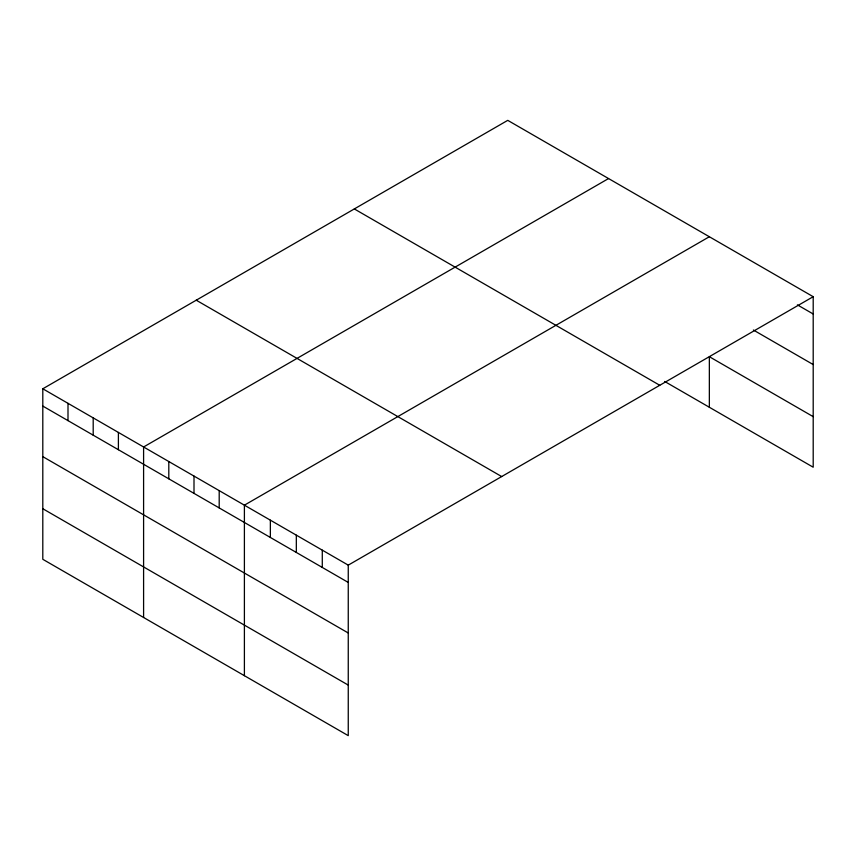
<?xml version="1.0" encoding="UTF-8"?>
<svg xmlns="http://www.w3.org/2000/svg" width="856" height="856" viewBox="0 0 856 856"><rect width="100%" height="100%" fill="white"/><g stroke="black" fill="none" stroke-linecap="round" stroke-linejoin="round"><path stroke-width="1.28" d="M813.2 296.7L348.253 565.142L348.253 735.646L42.8 559.3L42.8 388.785L507.747 120.354L813.2 296.7L813.2 467.216L664.673 381.466M608.552 178.551L143.594 446.982L143.594 617.497M709.346 236.738L244.399 505.179L244.399 675.694M797.396 304.875L813.2 313.992M753.376 330.02L813.2 364.56M813.2 416.647L709.346 356.695L709.346 407.253M354.32 208.939L659.762 385.286M196.238 300.199L501.68 476.557M42.8 388.785L348.253 565.142M42.8 406.076L348.253 582.433M42.8 456.644L348.253 632.991M42.8 508.732L348.253 685.089M322.284 550.151L322.284 567.442M296.326 535.16L296.326 552.452M270.357 520.17L270.357 537.461M219.2 490.627L219.2 507.918M194.002 476.075L194.002 493.377M168.803 461.534L168.803 478.825M118.396 432.43L118.396 449.732M93.197 417.889L93.197 435.18M67.999 403.337L67.999 420.628"/></g></svg>
